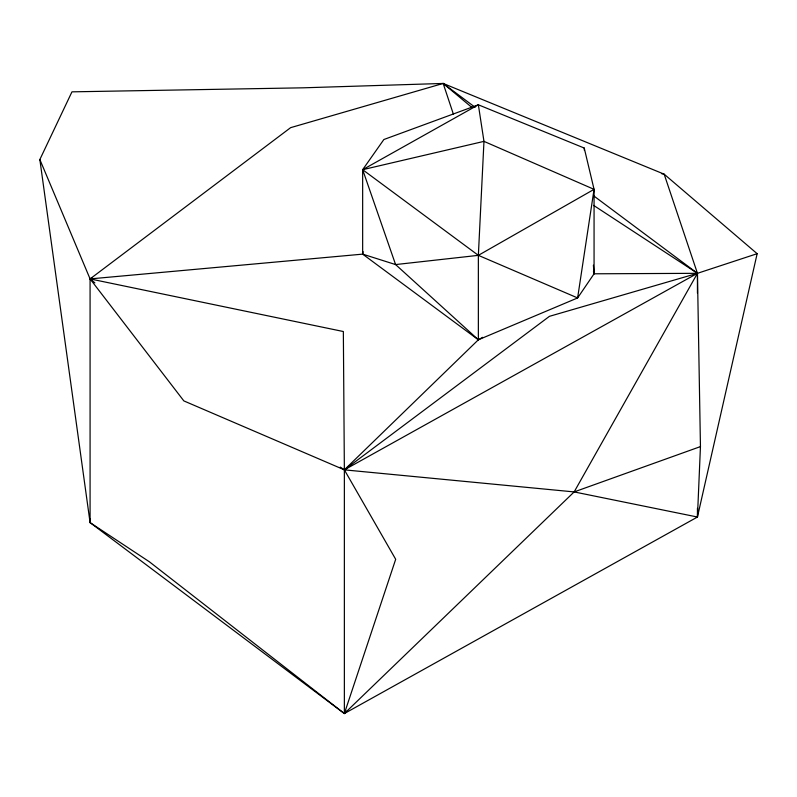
<?xml version="1.0" encoding="UTF-8"?>
<svg xmlns="http://www.w3.org/2000/svg" width="797" height="797" viewBox="0 0 797 797"><rect width="100%" height="100%" fill="white"/><g stroke="black" fill="none" stroke-linecap="round" stroke-linejoin="round"><path stroke-width="1.2" d="M39.85 159.53L90.081 278.91L183.838 400.901L344.364 469.851L574.149 491.918L697.445 517.024L700.453 446.599L697.445 273.321L664.16 174.174L443.162 83.446L303.079 87.819L71.959 91.844L39.85 159.53L90.081 522.613L344.364 713.554L697.445 517.024L757.15 253.695L664.16 174.174L661.719 173.726M482.683 337.33L478.359 339.791L362.655 254.133L362.655 169.691L383.875 139.515L478.359 104.796L584.231 148.043L594.064 189.347L577.616 297.939L478.359 339.791L344.364 469.851L344.364 713.554L149.408 561.805L90.081 522.613L89.922 518.887M90.081 522.613L90.081 278.91L362.655 254.133L363.103 251.703M347.044 710.974L344.364 713.554L395.691 559.285L344.364 469.851L340.259 467.092M344.364 713.554L574.149 491.918L697.445 273.321L757.15 253.695M594.064 189.347L478.359 255.349L395.591 264.574L362.655 169.691L483.968 141.368L594.064 189.347L594.064 273.799L577.616 297.939L478.359 255.349L362.655 169.691L478.359 104.796L483.968 141.368L478.359 255.349L478.359 339.791L395.591 264.574L362.655 254.133M94.863 282.875L90.081 278.91L290.626 127.659L443.162 83.446L445.174 84.91M90.081 278.91L92.263 277.735L90.081 278.91L343.348 331.522L344.364 469.851L549.452 316.329L697.445 273.321L697.445 293.216M344.364 469.851L697.445 273.321L593.735 195.883M574.149 491.918L700.453 446.599M593.446 271.388L594.064 273.799L697.445 273.321L593.645 205.407M453.334 114.011L443.162 83.446L475.072 107.276M443.162 83.446L471.784 107.356M584.231 148.043L584.42 150.513M593.396 265.162L594.064 273.799M697.445 508.317L697.445 517.024"/></g></svg>
